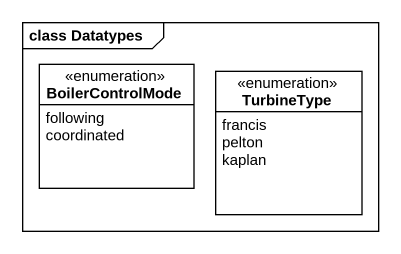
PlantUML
@startuml
mainframe class Datatypes
hide circle
hide empty members
enum BoilerControlMode {
  following
  coordinated
}
enum TurbineType {
  francis
  pelton
  kaplan
}
@enduml
